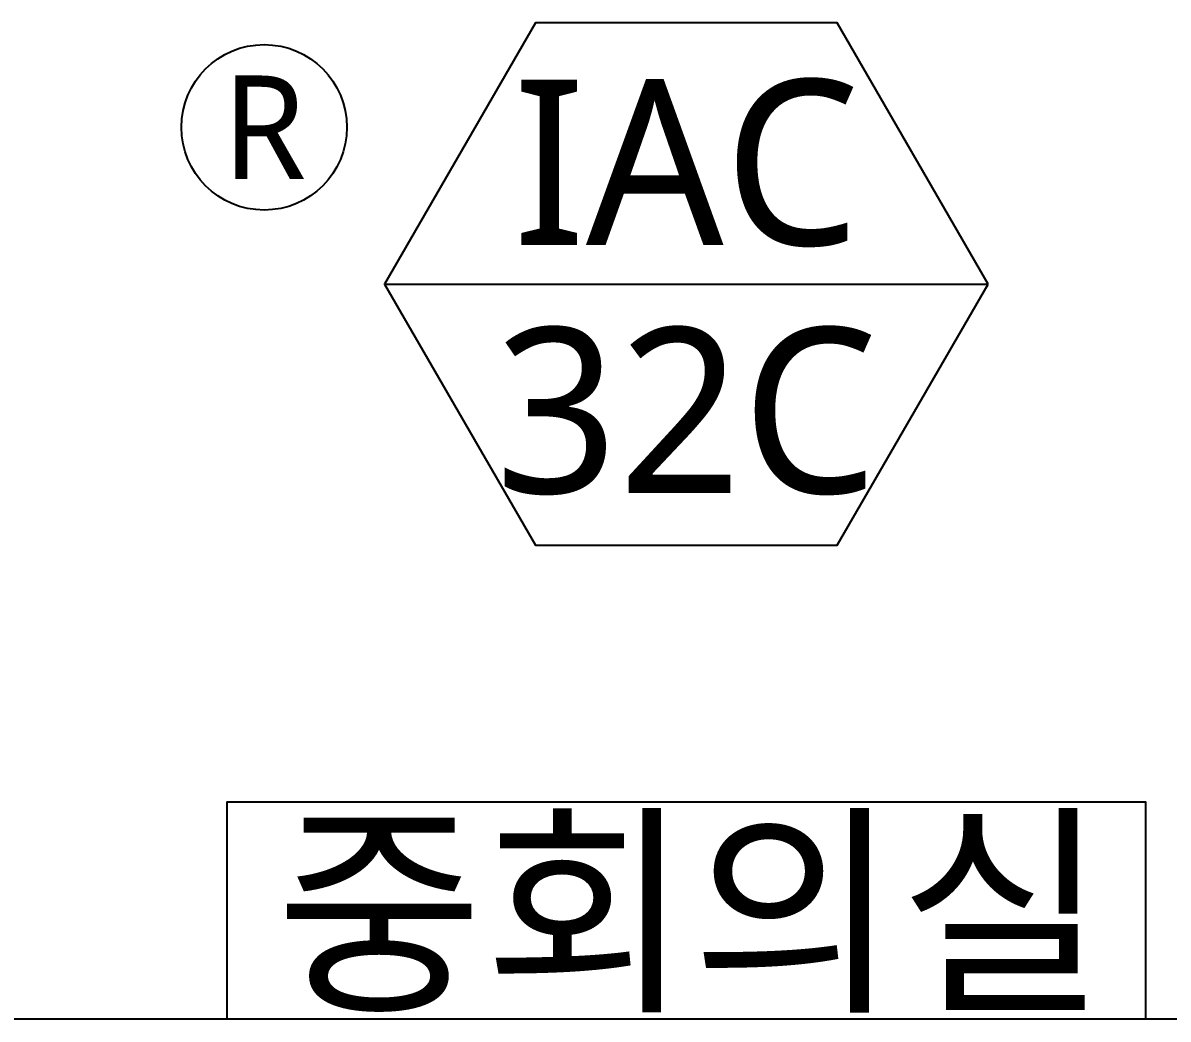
# Model space of a CAD drawing. Header units: millimetres. Extents: x 10547 to 11305, y 9897 to 10391.
# Drawn here: x 11040.17 to 11057.47, y 10088.61 to 10103.66 of the extents above; entities that cross this region are included whole.
import ezdxf
from ezdxf.enums import TextEntityAlignment as Align

# ---------------------------------------------------------------- set-up
doc = ezdxf.new("R2010")
doc.units = ezdxf.units.MM
for name, color, linetype in [('lg-text', 7, 'Continuous'), ('LG-장비번호', 7, 'Continuous'), ('실명', 231, 'Continuous')]:
    doc.layers.add(name, color=color, linetype=linetype)
doc.styles.add('LG전자', font='')
doc.styles.get('LG전자').set_extended_font_data('Malgun Gothic')

msp = doc.modelspace()

# ---------------------------------------------------------------- linework, layer by layer
at = {"layer": 'lg-text', "color": 1, "ltscale": 20}
msp.add_circle((11043.816, 10102.087), 1.25, dxfattribs=at)
at = {"layer": 'LG-장비번호', "color": 1}
msp.add_line((11045.634, 10099.718), (11054.749, 10099.718), dxfattribs=at)
at = {"layer": 'LG-장비번호', "color": 252}
msp.add_line((11218.883, 10088.613), (10820.294, 10088.613), dxfattribs=at)
at = {"layer": 'LG-장비번호', "color": 1}
msp.add_lwpolyline([(11054.749, 10099.718), (11052.47, 10103.665), (11047.913, 10103.665), (11045.634, 10099.718), (11047.913, 10095.772), (11052.47, 10095.772)], close=True, dxfattribs=at)
at = {"layer": '실명', "color": 1}
msp.add_lwpolyline([(11043.259, 10088.613), (11043.259, 10091.898), (11057.124, 10091.898), (11057.124, 10088.613)], close=True, dxfattribs=at)

# ---------------------------------------------------------------- texts
at = {"layer": 'lg-text', "ltscale": 20, "style": 'LG전자'}
msp.add_text('R', height=1.566, dxfattribs=at).set_placement((11043.816, 10102.087), align=Align.MIDDLE)
at = {"layer": 'LG-장비번호', "style": 'LG전자'}
for s, p in [('IAC', (11050.192, 10101.559)), ('32C', (11050.192, 10097.811)), ('중회의실', (11050.263, 10090.256))]:
    msp.add_text(s, height=2.5, dxfattribs=at).set_placement(p, align=Align.MIDDLE)

doc.saveas('drawing.dxf')
